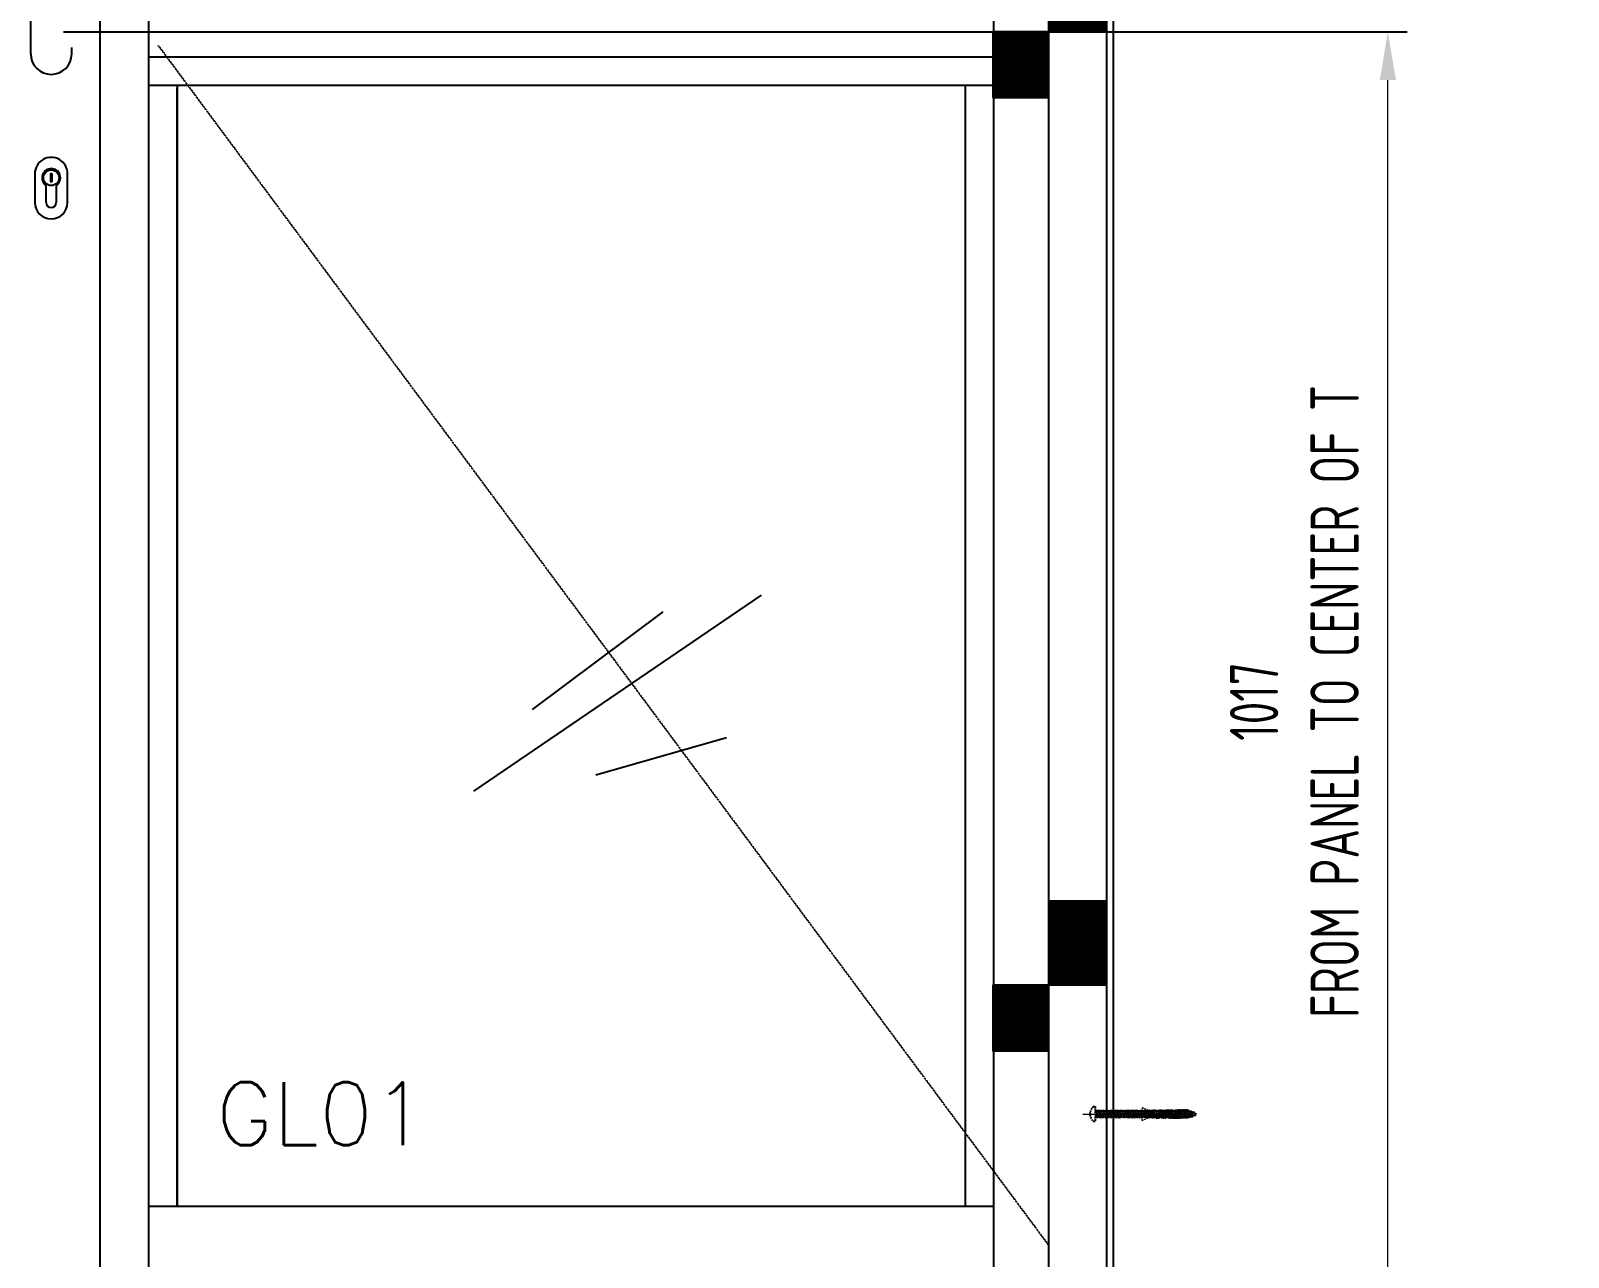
# Model space of a CAD drawing. Header units: inches. Extents: x 73201 to 76807, y -104362 to -100177.
# Drawn here: x 74723 to 75916, y -102958 to -102006 of the extents above; entities that cross this region are included whole.
import ezdxf
from ezdxf.enums import TextEntityAlignment as Align

# ---------------------------------------------------------------- set-up
doc = ezdxf.new("R2010")
doc.units = ezdxf.units.IN
doc.header["$MEASUREMENT"] = 0
doc.set_wipeout_variables(frame=1)
doc.header["$PDMODE"] = 2
doc.linetypes.add('CENTER2', pattern=[28.575, 19.05, -3.175, 3.175, -3.175])
doc.linetypes.add('HIDDEN', pattern=[0.375, 0.25, -0.125])
doc.layers.add('.2', color=2, linetype='Continuous', lineweight=20)
doc.layers.add('3', color=3, linetype='Continuous', lineweight=18)
for name, color, linetype in [('A-door Win', 2, 'Continuous'), ('ALF - Aluminum Section', 3, 'Continuous'), ('ALUSYSTEM - Symbols and Notes', 2, 'Continuous'), ('LINE', 2, 'Continuous'), ('screen', 7, 'Continuous'), ('WALL', 232, 'Continuous')]:
    doc.layers.add(name, color=color, linetype=linetype)
doc.styles.add('ALUSYSTEM', font='romans.shx')
doc.styles.add('DIM TEXT', font='dim.shx', dxfattribs={"width": 0.8})
doc.dimstyles.new('PMI-15', dxfattribs={"dimscale": 15, "dimtxt": 2.5, "dimasz": 2.5, "dimexe": 1, "dimexo": 1, "dimgap": 1.5, "dimtad": 1, "dimdec": 0, "dimzin": 0, "dimdsep": 46, "dimtxsty": 'DIM TEXT', "dimcen": 0, "dimclrd": 252, "dimclre": 252, "dimclrt": 1, "dimadec": 1, "dimazin": 0, "dimtfac": 1, "dimtdec": 0, "dimtofl": 0, "dimtmove": 0, "dimatfit": 3, "dimfxl": 0, "dimtolj": 1, "dimtzin": 0, "dimlwd": 9, "dimlwe": -1, "dimarcsym": 0})

# ---------------------------------------------------------------- blocks, each defined once
blk = doc.blocks.new('A$C711006D2')
at = {"color": 1, "linetype": 'HIDDEN', "ltscale": 5}
for p, q in [((-17.2, 6.5), (-17.4, 5.4)), ((-17.4, 5.4), (-17.4, 4.5)), ((-17.2, 3.4), (-17.4, 4.5)), ((-17.2, 6.5), (-14.1, 8.2)), ((-17.2, 6.5), (-17.2, 3.4)), ((-17.2, 3.4), (-14.1, 1.6)), ((-16.6, 5.4), (-16.6, 4.5)), ((-14.1, 8.2), (-6.8, 8.2)), ((-14.1, 1.6), (-6.8, 1.6)), ((-13.8, 9.3), (-13.8, 9.3)), ((22.6, 5.4), (-12.4, 5.4)), ((22.6, 4.5), (-12.4, 4.5)), ((-0.1, 8.2), (-9.9, 8.2)), ((-8.6, 8), (-8.6, 8)), ((-8.1, 8.2), (-8.1, 5.4)), ((-8.1, 4.5), (-8.1, 1.6)), ((-5.6, 4), (-8.1, 4)), ((-5.6, 1.6), (-8.1, 1.6)), ((-5.1, 4), (-7.5, 4)), ((-5.1, 1.6), (-7.5, 1.6)), ((-6.8, 8.2), (-6.8, 5.4)), ((-6.8, 7.3), (-6.8, 1.6)), ((-6.8, 4.5), (-6.8, 1.6)), ((-5.6, 8.2), (-5.6, 5.4)), ((-3.1, 8.2), (-5.6, 8.2)), ((-3.1, 5.9), (-5.6, 5.9)), ((-5.6, 4.5), (-5.6, 1.6)), ((-2.6, 8.2), (-5.1, 8.2)), ((-5.1, 8.2), (-5.1, 5.4)), ((12.2, 7.7), (-5.1, 7.7)), ((-2.6, 5.9), (-5.1, 5.9)), ((-5.1, 4.5), (-5.1, 1.6)), ((12.2, 2.2), (-5.1, 2.2)), ((-3.7, 2.1), (-3.7, 2.1)), ((-3.1, 8.2), (-3.1, 5.4)), ((-3.1, 4.5), (-3.1, 1.6)), ((-0.7, 4), (-3.1, 4)), ((-0.7, 1.6), (-3.1, 1.6)), ((-2.6, 8.2), (-2.6, 5.4)), ((-0.1, 5.9), (-2.6, 5.9)), ((-2.6, 4.5), (-2.6, 1.6)), ((-0.1, 4), (-2.6, 4)), ((-0.1, 1.6), (-2.6, 1.6)), ((-0.6, 8), (-0.6, 8)), ((-0.1, 8.2), (-0.1, 5.4)), ((-0.1, 7.7), (-0.1, 5.4)), ((-0.1, 4.5), (-0.1, 1.6)), ((-0.1, 4.5), (-0.1, 1.6)), ((2.3, 4), (-0.1, 4)), ((2.3, 1.6), (-0.1, 1.6)), ((2.3, 8.2), (2.3, 5.4)), ((4.8, 8.2), (2.3, 8.2)), ((4.8, 5.9), (2.3, 5.9)), ((2.3, 4.5), (2.3, 1.6)), ((4.8, 8.2), (4.8, 5.4)), ((4.8, 4.5), (4.8, 1.6)), ((7.3, 4), (4.8, 4)), ((7.3, 1.6), (4.8, 1.6)), ((9.8, 8.2), (7.3, 8.2)), ((7.3, 8.2), (7.3, 5.4)), ((9.8, 5.9), (7.3, 5.9)), ((7.3, 4.5), (7.3, 1.6)), ((8.6, 2.1), (8.6, 2.1)), ((9.8, 8.2), (9.8, 5.4)), ((9.8, 4.5), (9.8, 1.6)), ((12.2, 4), (9.8, 4)), ((12.2, 1.6), (9.8, 1.6)), ((12.2, 7.7), (12.2, 5.4)), ((16.4, 7.4), (12.2, 7.4)), ((12.2, 4.5), (12.2, 1.6)), ((16.4, 2.5), (12.2, 2.5)), ((20.8, 9.9), (16.4, 8.2)), ((16.4, 8.2), (16.4, 5.4)), ((16.4, 4.5), (16.4, 1.6)), ((20.8, 2.5), (16.4, 3.7)), ((20.8, 0), (16.4, 1.6)), ((18.7, 3.1), (18.7, 4.5)), ((20.8, 9.9), (20.8, 5.4)), ((21.2, 7.4), (20.8, 7.4)), ((20.8, 0), (20.8, 4.5)), ((21.2, 2.5), (20.8, 2.5)), ((21.2, 8.2), (21.2, 7.4)), ((21.2, 2.5), (21.2, 1.6)), ((22.6, 5.4), (22.6, 4.5)), ((22.6, 5.4), (22.6, 4.5))]:
    blk.add_line(p, q, dxfattribs=at)
at = {"linetype": 'Continuous'}
blk.add_line((22.6, 4.9), (-17.4, 4.9), dxfattribs=at)
at = {"color": 1, "linetype": 'HIDDEN', "ltscale": 5}
blk.add_arc((20.3, 17), 9.58, 245.8617, 272.899, dxfattribs=at)
blk = doc.blocks.new('A$C72175E5C')
at = {"layer": '3', "color": 1, "linetype": 'CENTER2', "ltscale": 10}
blk.add_line((0, -9.6), (0, 52.5), dxfattribs=at)
at = {"layer": 'LINE', "color": 8, "linetype": 'HIDDEN', "ltscale": 5}
for p, q in [((-3, 72), (3, 73.1)), ((-2.2, 72.5), (-3, 72)), ((-3, 72), (-2.2, 71.6)), ((-2.4, 74.1), (2.4, 75.1)), ((-1.8, 74.4), (-2.4, 74.1)), ((-2.4, 74.1), (-1.8, 73.7)), ((-1.8, 73.7), (-2.2, 72.5)), ((2.2, 73.5), (-2.2, 72.5)), ((-2.2, 71.6), (2.2, 72.6)), ((-2.2, 71.6), (-2.2, 70.5)), ((-1.2, 75.8), (-1.8, 74.4)), ((1.8, 75.5), (-1.8, 74.4)), ((-1.8, 73.7), (1.8, 74.7)), ((-1.7, 76.1), (1.7, 77.1)), ((-1.2, 76.4), (-1.7, 76.1)), ((-1.7, 76.1), (-1.2, 75.8)), ((0, 78.6), (-1.2, 76.4)), ((1.2, 77.4), (-1.2, 76.4)), ((-1.2, 75.8), (1.2, 76.9)), ((1.2, 77.4), (0, 78.6)), ((1.7, 77.1), (1.2, 77.4)), ((1.2, 76.9), (1.7, 77.1)), ((1.2, 76.9), (1.8, 75.5)), ((2.4, 75.1), (1.8, 75.5)), ((1.8, 74.7), (2.4, 75.1)), ((1.8, 74.7), (2.2, 73.5)), ((3, 73.1), (2.2, 73.5)), ((2.2, 72.6), (3, 73.1)), ((2.2, 72.6), (2.2, 71.5)), ((-3, 70), (3, 71)), ((-2.2, 70.5), (-3, 70)), ((-3, 70), (-2.2, 69.6)), ((-3, 68), (3, 69)), ((-2.2, 68.4), (-3, 68)), ((-3, 68), (-2.2, 67.5)), ((-3, 65.9), (3, 67)), ((-2.2, 66.4), (-3, 65.9)), ((-3, 65.9), (-2.2, 65.5)), ((-3, 63.9), (3, 64.9)), ((-2.2, 64.4), (-3, 63.9)), ((-3, 63.9), (-2.2, 63.5)), ((-3, 61.9), (3, 62.9)), ((-2.2, 62.3), (-3, 61.9)), ((-3, 61.9), (-2.2, 61.4)), ((-3, 59.9), (3, 60.9)), ((-2.2, 60.3), (-3, 59.9)), ((-3, 59.9), (-2.2, 59.4)), ((2.2, 71.5), (-2.2, 70.5)), ((-2.2, 69.6), (2.2, 70.6)), ((-2.2, 69.6), (-2.2, 68.4)), ((2.2, 69.5), (-2.2, 68.4)), ((-2.2, 67.5), (2.2, 68.5)), ((-2.2, 67.5), (-2.2, 66.4)), ((2.2, 67.4), (-2.2, 66.4)), ((-2.2, 65.5), (2.2, 66.5)), ((-2.2, 65.5), (-2.2, 64.4)), ((2.2, 65.4), (-2.2, 64.4)), ((-2.2, 63.5), (2.2, 64.5)), ((-2.2, 63.5), (-2.2, 62.3)), ((2.2, 63.4), (-2.2, 62.3)), ((-2.2, 61.4), (2.2, 62.4)), ((-2.2, 61.4), (-2.2, 60.3)), ((2.2, 61.3), (-2.2, 60.3)), ((-2.2, 59.4), (2.2, 60.4)), ((3, 71), (2.2, 71.5)), ((2.2, 70.6), (3, 71)), ((2.2, 70.6), (2.2, 69.5)), ((3, 69), (2.2, 69.5)), ((2.2, 68.5), (3, 69)), ((2.2, 68.5), (2.2, 67.4)), ((3, 67), (2.2, 67.4)), ((2.2, 66.5), (3, 67)), ((2.2, 66.5), (2.2, 65.4)), ((3, 64.9), (2.2, 65.4)), ((2.2, 64.5), (3, 64.9)), ((2.2, 64.5), (2.2, 63.4)), ((3, 62.9), (2.2, 63.4)), ((2.2, 62.4), (3, 62.9)), ((2.2, 62.4), (2.2, 61.3)), ((3, 60.9), (2.2, 61.3)), ((2.2, 60.4), (3, 60.9)), ((2.2, 60.4), (2.2, 59.3)), ((-3, 57.8), (3, 58.8)), ((-2.2, 58.3), (-3, 57.8)), ((-3, 57.8), (-2.2, 57.4)), ((-3, 55.8), (3, 56.8)), ((-2.2, 56.3), (-3, 55.8)), ((-3, 55.8), (-2.2, 55.3)), ((-3, 53.8), (3, 54.8)), ((-3, 53.8), (3, 54.8)), ((-2.2, 54.2), (-3, 53.8)), ((-2.2, 54.2), (-3, 53.8)), ((-3, 53.8), (-2.2, 53.3)), ((-3, 53.8), (-2.2, 53.3)), ((-3, 51.7), (3, 52.8)), ((-3, 51.7), (3, 52.8)), ((-2.2, 52.2), (-3, 51.7)), ((-2.2, 52.2), (-3, 51.7)), ((-3, 51.7), (-2.2, 51.3)), ((-3, 51.7), (-2.2, 51.3)), ((-3, 49.7), (3, 50.7)), ((-3, 49.7), (3, 50.7)), ((-2.2, 50.2), (-3, 49.7)), ((-2.2, 50.2), (-3, 49.7)), ((-3, 49.7), (-2.2, 49.2)), ((-3, 49.7), (-2.2, 49.2)), ((-3, 47.7), (3, 48.7)), ((-3, 47.7), (3, 48.7)), ((-2.2, 48.1), (-3, 47.7)), ((-2.2, 48.1), (-3, 47.7)), ((-2.2, 59.4), (-2.2, 58.3)), ((2.2, 59.3), (-2.2, 58.3)), ((-2.2, 57.4), (2.2, 58.4)), ((-2.2, 57.4), (-2.2, 56.3)), ((2.2, 57.3), (-2.2, 56.3)), ((-2.2, 55.3), (2.2, 56.4)), ((-2.2, 55.3), (-2.2, 54.2)), ((-2.2, 55.3), (-2.2, 54.2)), ((2.2, 55.2), (-2.2, 54.2)), ((2.2, 55.2), (-2.2, 54.2)), ((-2.2, 53.3), (2.2, 54.3)), ((-2.2, 53.3), (2.2, 54.3)), ((-2.2, 53.3), (-2.2, 52.2)), ((-2.2, 53.3), (-2.2, 52.2)), ((2.2, 53.2), (-2.2, 52.2)), ((2.2, 53.2), (-2.2, 52.2)), ((-2.2, 51.3), (2.2, 52.3)), ((-2.2, 51.3), (2.2, 52.3)), ((-2.2, 51.3), (-2.2, 50.2)), ((-2.2, 51.3), (-2.2, 50.2)), ((2.2, 51.2), (-2.2, 50.2)), ((2.2, 51.2), (-2.2, 50.2)), ((-2.2, 49.2), (2.2, 50.3)), ((-2.2, 49.2), (2.2, 50.3)), ((-2.2, 49.2), (-2.2, 48.1)), ((-2.2, 49.2), (-2.2, 48.1)), ((2.2, 49.1), (-2.2, 48.1)), ((2.2, 49.1), (-2.2, 48.1)), ((-2.2, 47.2), (2.2, 48.2)), ((-2.2, 47.2), (2.2, 48.2)), ((3, 58.8), (2.2, 59.3)), ((2.2, 58.4), (3, 58.8)), ((2.2, 58.4), (2.2, 57.3)), ((3, 56.8), (2.2, 57.3)), ((2.2, 56.4), (3, 56.8)), ((2.2, 56.4), (2.2, 55.2)), ((2.2, 56.4), (2.2, 55.2)), ((3, 54.8), (2.2, 55.2)), ((3, 54.8), (2.2, 55.2)), ((2.2, 54.3), (3, 54.8)), ((2.2, 54.3), (3, 54.8)), ((2.2, 54.3), (2.2, 53.2)), ((2.2, 54.3), (2.2, 53.2)), ((3, 52.8), (2.2, 53.2)), ((3, 52.8), (2.2, 53.2)), ((2.2, 52.3), (3, 52.8)), ((2.2, 52.3), (3, 52.8)), ((2.2, 52.3), (2.2, 51.2)), ((2.2, 52.3), (2.2, 51.2)), ((3, 50.7), (2.2, 51.2)), ((3, 50.7), (2.2, 51.2)), ((2.2, 50.3), (3, 50.7)), ((2.2, 50.3), (3, 50.7)), ((2.2, 50.3), (2.2, 49.1)), ((2.2, 50.3), (2.2, 49.1)), ((3, 48.7), (2.2, 49.1)), ((3, 48.7), (2.2, 49.1)), ((2.2, 48.2), (3, 48.7)), ((2.2, 48.2), (3, 48.7)), ((2.2, 48.2), (2.2, 47.1)), ((2.2, 48.2), (2.2, 47.1)), ((-3, 47.7), (-2.2, 47.2)), ((-3, 47.7), (-2.2, 47.2)), ((-3, 45.6), (3, 46.7)), ((-3, 45.6), (3, 46.7)), ((-2.2, 46.1), (-3, 45.6)), ((-2.2, 46.1), (-3, 45.6)), ((-3, 45.6), (-2.2, 45.2)), ((-3, 45.6), (-2.2, 45.2)), ((-3, 43.6), (3, 44.6)), ((-3, 43.6), (3, 44.6)), ((-2.2, 44.1), (-3, 43.6)), ((-2.2, 44.1), (-3, 43.6)), ((-3, 43.6), (-2.2, 43.2)), ((-3, 43.6), (-2.2, 43.2)), ((-3, 41.6), (3, 42.6)), ((-3, 41.6), (3, 42.6)), ((-2.2, 42), (-3, 41.6)), ((-2.2, 42), (-3, 41.6)), ((-3, 41.6), (-2.2, 41.1)), ((-3, 41.6), (-2.2, 41.1)), ((-3, 39.6), (3, 40.6)), ((-2.2, 40), (-3, 39.6)), ((-3, 39.6), (-2.2, 39.1)), ((-3, 37.5), (3, 38.5)), ((-2.2, 38), (-3, 37.5)), ((-3, 37.5), (-2.2, 37.1)), ((-3, 35.5), (3, 36.5)), ((-2.2, 35.9), (-3, 35.5)), ((-2.2, 47.2), (-2.2, 46.1)), ((-2.2, 47.2), (-2.2, 46.1)), ((2.2, 47.1), (-2.2, 46.1)), ((2.2, 47.1), (-2.2, 46.1)), ((-2.2, 45.2), (2.2, 46.2)), ((-2.2, 45.2), (2.2, 46.2)), ((-2.2, 45.2), (-2.2, 44.1)), ((-2.2, 45.2), (-2.2, 44.1)), ((2.2, 45.1), (-2.2, 44.1)), ((2.2, 45.1), (-2.2, 44.1)), ((-2.2, 43.2), (2.2, 44.2)), ((-2.2, 43.2), (2.2, 44.2)), ((-2.2, 43.2), (-2.2, 42)), ((-2.2, 43.2), (-2.2, 42)), ((2.2, 43.1), (-2.2, 42)), ((2.2, 43.1), (-2.2, 42)), ((-2.2, 41.1), (2.2, 42.1)), ((-2.2, 41.1), (2.2, 42.1)), ((-2.2, 41.1), (-2.2, 40)), ((-2.2, 41.1), (-2.2, 40)), ((2.2, 41), (-2.2, 40)), ((2.2, 41), (-2.2, 40)), ((-2.2, 39.1), (2.2, 40.1)), ((-2.2, 39.1), (-2.2, 38)), ((2.2, 39), (-2.2, 38)), ((-2.2, 37.1), (2.2, 38.1)), ((-2.2, 37.1), (-2.2, 35.9)), ((2.2, 37), (-2.2, 35.9)), ((-2.2, 35), (2.2, 36.1)), ((3, 46.7), (2.2, 47.1)), ((3, 46.7), (2.2, 47.1)), ((2.2, 46.2), (3, 46.7)), ((2.2, 46.2), (3, 46.7)), ((2.2, 46.2), (2.2, 45.1)), ((2.2, 46.2), (2.2, 45.1)), ((3, 44.6), (2.2, 45.1)), ((3, 44.6), (2.2, 45.1)), ((2.2, 44.2), (3, 44.6)), ((2.2, 44.2), (3, 44.6)), ((2.2, 44.2), (2.2, 43.1)), ((2.2, 44.2), (2.2, 43.1)), ((3, 42.6), (2.2, 43.1)), ((3, 42.6), (2.2, 43.1)), ((2.2, 42.1), (3, 42.6)), ((2.2, 42.1), (3, 42.6)), ((2.2, 42.1), (2.2, 41)), ((2.2, 42.1), (2.2, 41)), ((3, 40.6), (2.2, 41)), ((3, 40.6), (2.2, 41)), ((2.2, 40.1), (3, 40.6)), ((2.2, 40.1), (3, 40.6)), ((2.2, 40.1), (2.2, 39)), ((3, 38.5), (2.2, 39)), ((2.2, 38.1), (3, 38.5)), ((2.2, 38.1), (2.2, 37)), ((3, 36.5), (2.2, 37)), ((2.2, 36.1), (3, 36.5)), ((2.2, 36.1), (2.2, 34.9)), ((-3, 35.5), (-2.2, 35)), ((-3, 33.5), (3, 34.5)), ((-2.2, 33.9), (-3, 33.5)), ((-3, 33.5), (-2.2, 33)), ((-3, 31.4), (3, 32.4)), ((-3, 31.4), (3, 32.4)), ((-2.2, 31.9), (-3, 31.4)), ((-2.2, 31.9), (-3, 31.4)), ((-3, 31.4), (-2.2, 31)), ((-3, 31.4), (-2.2, 31)), ((-3, 29.4), (3, 30.4)), ((-2.2, 29.9), (-3, 29.4)), ((-3, 29.4), (-2.2, 28.9)), ((-3, 27.4), (3, 28.4)), ((-2.2, 27.8), (-3, 27.4)), ((-3, 27.4), (-2.2, 26.9)), ((-3, 25.3), (3, 26.4)), ((-2.2, 25.8), (-3, 25.3)), ((-3, 25.3), (-2.2, 24.9)), ((-3, 23.3), (3, 24.3)), ((-2.2, 35), (-2.2, 33.9)), ((2.2, 34.9), (-2.2, 33.9)), ((-2.2, 33), (2.2, 34)), ((-2.2, 33), (-2.2, 31.9)), ((-2.2, 33), (-2.2, 31.9)), ((2.2, 32.9), (-2.2, 31.9)), ((2.2, 32.9), (-2.2, 31.9)), ((-2.2, 31), (2.2, 32)), ((-2.2, 31), (2.2, 32)), ((-2.2, 31), (-2.2, 29.9)), ((-2.2, 31), (-2.2, 29.9)), ((2.2, 30.9), (-2.2, 29.9)), ((2.2, 30.9), (-2.2, 29.9)), ((-2.2, 28.9), (2.2, 30)), ((-2.2, 28.9), (-2.2, 27.8)), ((2.2, 28.8), (-2.2, 27.8)), ((-2.2, 26.9), (2.2, 27.9)), ((-2.2, 26.9), (-2.2, 25.8)), ((2.2, 26.8), (-2.2, 25.8)), ((-2.2, 24.9), (2.2, 25.9)), ((-2.2, 24.9), (-2.2, 23.8)), ((2.2, 24.8), (-2.2, 23.8)), ((-2.2, 22.9), (2.2, 23.9)), ((3, 34.5), (2.2, 34.9)), ((2.2, 34), (3, 34.5)), ((2.2, 34), (2.2, 32.9)), ((2.2, 34), (2.2, 32.9)), ((3, 32.4), (2.2, 32.9)), ((3, 32.4), (2.2, 32.9)), ((2.2, 32), (3, 32.4)), ((2.2, 32), (3, 32.4)), ((2.2, 32), (2.2, 30.9)), ((2.2, 32), (2.2, 30.9)), ((3, 30.4), (2.2, 30.9)), ((3, 30.4), (2.2, 30.9)), ((2.2, 30), (3, 30.4)), ((2.2, 30), (3, 30.4)), ((2.2, 30), (2.2, 28.8)), ((3, 28.4), (2.2, 28.8)), ((2.2, 27.9), (3, 28.4)), ((2.2, 27.9), (2.2, 26.8)), ((3, 26.4), (2.2, 26.8)), ((2.2, 25.9), (3, 26.4)), ((2.2, 25.9), (2.2, 24.8)), ((3, 24.3), (2.2, 24.8)), ((2.2, 23.9), (3, 24.3)), ((2.2, 23.9), (2.2, 22.8)), ((-2.2, 23.8), (-3, 23.3)), ((-3, 23.3), (-2.2, 22.9)), ((-3, 21.3), (3, 22.3)), ((-2.2, 21.7), (-3, 21.3)), ((-3, 21.3), (-2.2, 20.8)), ((-3, 19.2), (3, 20.3)), ((-2.2, 19.7), (-3, 19.2)), ((-3, 19.2), (-2.2, 18.8)), ((-3, 17.2), (3, 18.2)), ((-2.2, 17.7), (-3, 17.2)), ((-3, 17.2), (-2.2, 16.8)), ((-3, 15.2), (3, 16.2)), ((-2.2, 15.6), (-3, 15.2)), ((-3, 15.2), (-2.2, 14.7)), ((-3, 13.2), (3, 14.2)), ((-2.2, 13.6), (-3, 13.2)), ((-3, 13.2), (-2.2, 12.7)), ((-3, 11.1), (3, 12.1)), ((-2.2, 22.9), (-2.2, 21.7)), ((2.2, 22.8), (-2.2, 21.7)), ((-2.2, 20.8), (2.2, 21.8)), ((-2.2, 20.8), (-2.2, 19.7)), ((2.2, 20.7), (-2.2, 19.7)), ((-2.2, 18.8), (2.2, 19.8)), ((-2.2, 18.8), (-2.2, 17.7)), ((2.2, 18.7), (-2.2, 17.7)), ((-2.2, 16.8), (2.2, 17.8)), ((-2.2, 16.8), (-2.2, 15.6)), ((2.2, 16.7), (-2.2, 15.6)), ((-2.2, 14.7), (2.2, 15.7)), ((-2.2, 14.7), (-2.2, 13.6)), ((2.2, 14.6), (-2.2, 13.6)), ((-2.2, 12.7), (2.2, 13.7)), ((-2.2, 12.7), (-2.2, 11.6)), ((2.2, 12.6), (-2.2, 11.6)), ((3, 22.3), (2.2, 22.8)), ((2.2, 21.8), (3, 22.3)), ((2.2, 21.8), (2.2, 20.7)), ((3, 20.3), (2.2, 20.7)), ((2.2, 19.8), (3, 20.3)), ((2.2, 19.8), (2.2, 18.7)), ((3, 18.2), (2.2, 18.7)), ((2.2, 17.8), (3, 18.2)), ((2.2, 17.8), (2.2, 16.7)), ((3, 16.2), (2.2, 16.7)), ((2.2, 15.7), (3, 16.2)), ((2.2, 15.7), (2.2, 14.6)), ((3, 14.2), (2.2, 14.6)), ((2.2, 13.7), (3, 14.2)), ((2.2, 13.7), (2.2, 12.6)), ((3, 12.1), (2.2, 12.6)), ((2.2, 11.7), (3, 12.1)), ((-5.8, 0), (-2.2, 0)), ((-5.8, -1.3), (-5.8, 0)), ((-2.2, 11.6), (-3, 11.1)), ((-3, 11.1), (-2.2, 10.7)), ((-3, 9.1), (3, 10.1)), ((-2.2, 9.6), (-3, 9.1)), ((-3, 9.1), (-2.2, 8.6)), ((-3, 7.1), (3, 8.1)), ((-2.2, 7.5), (-3, 7.1)), ((-3, 7.1), (-2.2, 6.6)), ((-3, 5), (3, 6.1)), ((-2.2, 5.5), (-3, 5)), ((-3, 5), (-2.2, 4.6)), ((-3, 3), (3, 4)), ((-2.2, 3.5), (-3, 3)), ((-3, 3), (-2.2, 2.5)), ((-3, 1), (3, 2)), ((-2.2, 1.4), (-3, 1)), ((-3, 1), (-2.2, 0.5)), ((-2.2, 10.7), (2.2, 11.7)), ((-2.2, 10.7), (-2.2, 9.6)), ((2.2, 10.6), (-2.2, 9.6)), ((-2.2, 8.6), (2.2, 9.7)), ((-2.2, 8.6), (-2.2, 7.5)), ((2.2, 8.5), (-2.2, 7.5)), ((-2.2, 6.6), (2.2, 7.6)), ((-2.2, 6.6), (-2.2, 5.5)), ((2.2, 6.5), (-2.2, 5.5)), ((-2.2, 4.6), (2.2, 5.6)), ((-2.2, 4.6), (-2.2, 3.5)), ((2.2, 4.5), (-2.2, 3.5)), ((-2.2, 2.5), (2.2, 3.6)), ((-2.2, 2.5), (-2.2, 1.4)), ((2.2, 2.4), (-2.2, 1.4)), ((-2.2, 0.5), (2.2, 1.5)), ((-2.2, 0.5), (-2.2, 0)), ((-2.2, 0), (0, 0)), ((0, 0), (2.2, 0)), ((2.2, 11.7), (2.2, 10.6)), ((3, 10.1), (2.2, 10.6)), ((2.2, 9.7), (3, 10.1)), ((2.2, 9.7), (2.2, 8.5)), ((3, 8.1), (2.2, 8.5)), ((2.2, 7.6), (3, 8.1)), ((2.2, 7.6), (2.2, 6.5)), ((3, 6.1), (2.2, 6.5)), ((2.2, 5.6), (3, 6.1)), ((2.2, 5.6), (2.2, 4.5)), ((3, 4), (2.2, 4.5)), ((2.2, 3.6), (3, 4)), ((2.2, 3.6), (2.2, 2.4)), ((3, 2), (2.2, 2.4)), ((2.2, 1.5), (3, 2)), ((2.2, 1.5), (2.2, 0)), ((2.2, 0), (5.8, 0)), ((5.8, 0), (5.8, -1.3)), ((-0.7, -3.6), (-0.7, -4.2)), ((0.7, -3.6), (-0.7, -3.6)), ((0.7, -4.2), (0.7, -3.6))]:
    blk.add_line(p, q, dxfattribs=at)
for centre, start, end in [((0.9, 4.6), 221.0871, 259.94), ((-0.9, 4.6), 280.06, 318.9129)]:
    blk.add_arc(centre, 8.93, start, end, dxfattribs=at)
at = {"color": 7, "rotation": 270}
blk.add_blockref('A$C711006D2', (-5, 57.1), dxfattribs=at)
blk = doc.blocks.new('door handale elevation')
at = {"layer": 'WALL'}
blk.add_hatch(color=8, dxfattribs=at).paths.add_polyline_path([(1092460.7, -9948.2), (1092460.7, -9954.1, -1), (1092459.9, -9954.1), (1092459.9, -9948.2, -1)])
at = {"layer": 'WALL', "color": 3}
blk.add_line((1092444.4, -9855, 0), (1092444.4, -9820.7, 0), dxfattribs=at)
at = {"layer": 'WALL', "color": 8}
for p, q in [((1092456.3, -9970.3, 0), (1092456.3, -9957.1, 0)), ((1092464.3, -9970.3, 0), (1092464.3, -9957.1, 0))]:
    blk.add_line(p, q, dxfattribs=at)
at = {"layer": 'WALL', "color": 8, "elevation": 0}
blk.add_lwpolyline([(1092447.6, -9948), (1092447.6, -9970.3, 1), (1092473, -9970.3), (1092473, -9948, 1.00007), (1092447.6, -9948)], format="xyb", dxfattribs=at)
at = {"layer": 'WALL', "color": 8}
blk.add_lwpolyline([(1092460.7, -9948.2), (1092460.7, -9954.1, -1), (1092459.9, -9954.1), (1092459.9, -9948.2, -1)], format="xyb", close=True, dxfattribs=at)
blk.add_circle((1092460.3, -9951.1, 0), 6.07, dxfattribs=at)
for centre, radius, start, end in [((1092460.3, -9951.1, 0), 7.12, 303.943, 236.057), ((1092460.3, -9970.3, 0), 3.97, 180, 0)]:
    blk.add_arc(centre, radius, start, end, dxfattribs=at)
at = {"color": 3}
blk.add_wipeout([(1092583.9, -9833.2), (1092583.6, -9831.6), (1092582.4, -9829.6), (1092581.1, -9828.7), (1092578.9, -9828.2), (1092473.7, -9825.6), (1092460.4, -9825.3), (1092458.1, -9825.6), (1092456.5, -9826.6), (1092455.3, -9828.1), (1092454.8, -9830.3), (1092454.8, -9845.3), (1092455.2, -9847.3), (1092456.3, -9848.9), (1092458.5, -9850.2), (1092460.4, -9850.3), (1092579, -9847.4), (1092581.1, -9846.9), (1092582.4, -9846), (1092583.3, -9844.6), (1092583.9, -9842.4)], dxfattribs=at).dxf.layer = 'WALL'
at = {"layer": 'WALL', "color": 3}
for p, q in [((1092476.2, -9820.7, 0), (1092476.2, -9825.6, 0)), ((1092476.2, -9855, 0), (1092476.2, -9849.9, 0))]:
    blk.add_line(p, q, dxfattribs=at)
for centre, start, end in [((1092460.3, -9820.7, 0), 0, 180), ((1092460.3, -9855, 0), 180, 0)]:
    blk.add_arc(centre, 15.9, start, end, dxfattribs=at)
blk = doc.blocks.new('*D247')
at = {"layer": 'Defpoints', "color": 0}
for p in [(74733.5, -102006.4), (75776, -102006.4), (75512.8, -103046, 0)]:
    blk.add_point(p, dxfattribs=at)
at = {"layer": 'screen', "color": 252}
for p, q in [((74748.5, -102006.4), (75791, -102006.4)), ((75527.8, -103046), (75791, -103046))]:
    blk.add_line(p, q, dxfattribs=at)
at = {"layer": 'screen', "color": 252, "lineweight": 9}
blk.add_line((75776, -103008.5), (75776, -102043.9), dxfattribs=at)
at = {"layer": 'screen', "color": 252}
for points in [[(75769.8, -102043.9), (75782.3, -102043.9), (75776, -102006.4)], [(75769.8, -103008.5), (75782.3, -103008.5), (75776, -103046)]]:
    blk.add_solid(points, dxfattribs=at)
at = {"layer": 'screen', "color": 1, "insert": (75703.5, -102526.2), "char_height": 37.5, "attachment_point": 5, "rotation": 90, "style": 'DIM TEXT'}
blk.add_mtext('\\A1;1017\\PFROM PANEL TO CENTER OF T', dxfattribs=at)
blk = doc.blocks.new('GFGH')
at = {"layer": 'screen'}
h = blk.add_hatch(dxfattribs=at)
h.set_pattern_fill('ANSI31', color=256)
h.paths.add_polyline_path([(42967.9, -102860.4), (43010.7, -102860.4), (43010.7, -102808.9), (42967.9, -102808.9)])
h.paths.add_polyline_path([(42922.9, -102808.9), (42967.9, -102808.9), (42967.9, -102744.1), (42922.9, -102744.1)])
at = {"layer": 'screen', "color": 1, "elevation": 0}
for points in [[(42967.9, -102808.9), (42922.9, -102808.9), (42922.9, -102744.1), (42967.9, -102744.1)], [(43010.7, -102808.9), (42967.9, -102808.9), (42967.9, -102860.4), (43010.7, -102860.4)]]:
    blk.add_lwpolyline(points, close=True, dxfattribs=at)

msp = doc.modelspace()

# ---------------------------------------------------------------- linework, layer by layer
at = {"layer": 'A-door Win', "color": 150, "linetype": 'Continuous', "lineweight": -2}
for p, q in [((75066.9, -102595.9, 0), (75290.1, -102443.6, 0)), ((75112.4, -102532.5, 0), (75213.8, -102456.5, 0)), ((75161.6, -102583.1, 0), (75263, -102554.1, 0))]:
    msp.add_line(p, q, dxfattribs=at)
at = {"layer": 'ALF - Aluminum Section', "color": 3}
for p, q in [((75562.8, -100688, 0), (75562.8, -103046, 0)), ((75557.8, -100693.1, 0), (75557.8, -103046, 0)), ((75512.8, -100738.1, 0), (75512.8, -103046, 0)), ((75470, -100780.9, 0), (75470, -103046, 0)), ((75470, -102026.2, 0), (74814.6, -102026.2, 0)), ((75470, -102048.2, 0), (74814.6, -102048.2, 0)), ((75448, -102048.2, 0), (75448, -102918, 0)), ((74836.6, -102918, 0), (74836.6, -102050, 0)), ((74814.6, -102918, 0), (75470, -102918, 0))]:
    msp.add_line(p, q, dxfattribs=at)
at = {"layer": 'ALF - Aluminum Section', "color": 8, "linetype": 'HIDDEN'}
msp.add_line((74813.8, -102006, 0), (75512.8, -102948.2, 0), dxfattribs=at)

# ---------------------------------------------------------------- block references
at = {"layer": '.2', "linetype": 'Continuous', "rotation": 270}
msp.add_blockref('A$C72175E5C', (75549, -102846.4, 0), dxfattribs=at)
at = {"layer": 'screen', "color": 1, "xscale": -1}
for p in [(118480.6, 802.7, 0), (118480.6, 62.9)]:
    msp.add_blockref('GFGH', p, dxfattribs=at)

# ---------------------------------------------------------------- texts
at = {"layer": 'ALUSYSTEM - Symbols and Notes', "style": 'ALUSYSTEM'}
msp.add_text('GL01', height=48.95, dxfattribs=at).set_placement((74948.8, -102846.2, -111040.8), align=Align.MIDDLE_CENTER)

# ---------------------------------------------------------------- next in the draw order: block references
at = {"layer": 'ALF - Aluminum Section', "color": 3}
msp.add_blockref('door handale elevation', (-1017721.3, -92168.6), dxfattribs=at)

# ---------------------------------------------------------------- next in the draw order: linework, layer by layer
for p, q in [((74776.8, -100738.1), (74776.8, -103046)), ((74814.6, -100780.9), (74814.6, -103046)), ((74836.6, -102048.2), (74836.6, -102918))]:
    msp.add_line(p, q, dxfattribs=at)

# ---------------------------------------------------------------- next in the draw order: dimensions: what is measured, and where the dimension line sits
at = {"layer": 'screen', "color": 1}
dim = msp.add_linear_dim(base=(75776, -102006.4), p1=(75512.8, -103046, 0), p2=(74733.5, -102006.4), angle=90, text='1017\\PFROM PANEL TO CENTER OF T', dimstyle='PMI-15', dxfattribs=at)
dim.commit()
dim.dimension.update_dxf_attribs({"geometry": '*D247', "text_midpoint": (75703.5, -102526.2)})

doc.saveas('drawing.dxf')
